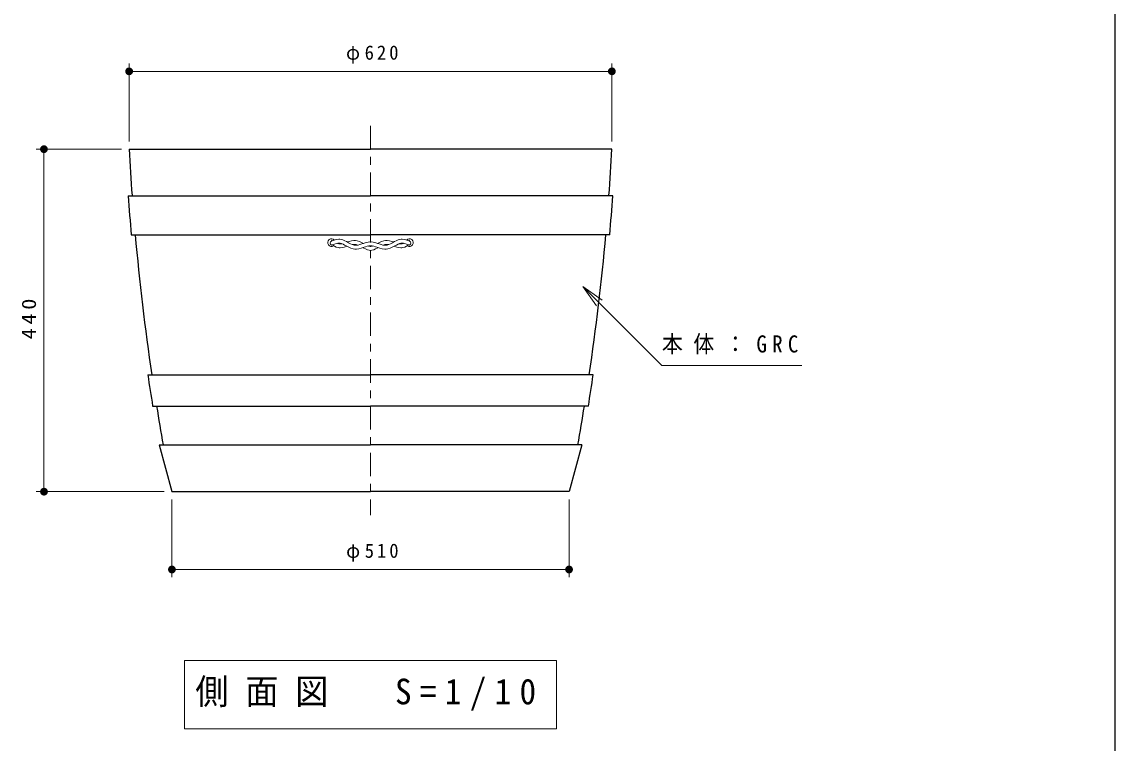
# Model space of a CAD drawing. Units: millimetres on the paper. Extents: x -365 to 12, y -47 to 257.
# Drawn here: x -140.4 to 0, y 43 to 135.7 of the extents above; entities that cross this region are included whole.
import ezdxf

# ---------------------------------------------------------------- set-up
doc = ezdxf.new("R2010")
doc.units = ezdxf.units.MM
doc.linetypes.add('USER2', pattern=[6, 3, -1, 1, -1])
doc.layers.add('LY_1', color=7, linetype='Continuous', lineweight=13)
doc.layers.add('LY_2', color=7, linetype='Continuous', lineweight=13)
doc.styles.add('ＭＳ ゴシック', font='')
doc.styles.get('ＭＳ ゴシック').set_extended_font_data('MS Gothic')

# ---------------------------------------------------------------- blocks, each defined once
blk = doc.blocks.new('filled_dot')
at = {"color": 0, "linetype": 'Continuous', "lineweight": -2, "const_width": 1.25}
blk.add_lwpolyline([(-0.625, 0, 1), (0.625, 0, 1)], format="xyb", close=True, dxfattribs=at)

msp = doc.modelspace()

# ---------------------------------------------------------------- linework, layer by layer
at = {"layer": 'LY_1'}
for p, q in [((-126.637, 120.305), (-126.637, 130.305)), ((-126.637, 129.305), (-64.637, 129.305)), ((-64.637, 120.305), (-64.637, 130.305)), ((-127.637, 119.305), (-138.575, 119.305)), ((-137.575, 75.305), (-137.575, 119.305)), ((-100.526, 107.545), (-100.637, 107.603)), ((-100.58, 107.526), (-100.637, 107.507)), ((-100.566, 107.002), (-100.637, 106.98)), ((-100.436, 107.576), (-100.58, 107.526)), ((-100.49, 106.953), (-100.569, 106.997)), ((-100.416, 107.054), (-100.566, 107.002)), ((-100.259, 106.832), (-100.49, 106.953)), ((-100.187, 107.655), (-100.436, 107.576)), ((-100.278, 107.102), (-100.416, 107.054)), ((-100.053, 107.173), (-100.278, 107.102)), ((-100.027, 106.731), (-100.259, 106.832)), ((-99.941, 107.715), (-100.187, 107.655)), ((-99.854, 107.221), (-100.053, 107.173)), ((-99.792, 106.662), (-100.027, 106.731)), ((-99.697, 107.742), (-99.941, 107.715)), ((-99.856, 107.202), (-99.884, 107.214)), ((-99.684, 107.151), (-99.856, 107.202)), ((-99.676, 107.241), (-99.854, 107.221)), ((-99.558, 107.738), (-99.697, 107.742)), ((-99.61, 107.14), (-99.684, 107.151)), ((-99.601, 107.239), (-99.676, 107.241)), ((-99.535, 107.138), (-99.61, 107.14)), ((-99.527, 107.228), (-99.601, 107.239)), ((-99.419, 107.718), (-99.558, 107.738)), ((-99.357, 107.158), (-99.535, 107.138)), ((-99.355, 107.178), (-99.527, 107.228)), ((-99.184, 107.648), (-99.419, 107.718)), ((-99.327, 107.165), (-99.357, 107.158)), ((-99.168, 107.096), (-99.355, 107.178)), ((-99.024, 106.724), (-99.27, 106.665)), ((-98.952, 107.547), (-99.184, 107.648)), ((-98.959, 106.986), (-99.168, 107.096)), ((-98.776, 106.803), (-99.024, 106.724)), ((-98.831, 106.915), (-98.959, 106.986)), ((-98.721, 107.426), (-98.952, 107.547)), ((-98.692, 106.838), (-98.831, 106.915)), ((-98.685, 106.834), (-98.776, 106.803)), ((-98.588, 107.352), (-98.721, 107.426)), ((-98.44, 106.706), (-98.692, 106.838)), ((-98.373, 107.464), (-98.637, 107.38)), ((-98.454, 107.278), (-98.588, 107.352)), ((-98.223, 107.157), (-98.454, 107.278)), ((-98.079, 107.535), (-98.373, 107.464)), ((-97.991, 107.056), (-98.223, 107.157)), ((-97.769, 107.569), (-98.079, 107.535)), ((-97.756, 106.987), (-97.991, 107.056)), ((-97.748, 107.069), (-97.956, 107.045)), ((-97.565, 107.564), (-97.769, 107.569)), ((-97.617, 106.966), (-97.756, 106.987)), ((-97.609, 107.065), (-97.748, 107.069)), ((-97.478, 106.962), (-97.617, 106.966)), ((-97.471, 107.044), (-97.609, 107.065)), ((-97.363, 107.534), (-97.565, 107.564)), ((-97.234, 106.989), (-97.478, 106.962)), ((-97.27, 106.985), (-97.471, 107.044)), ((-97.064, 107.446), (-97.363, 107.534)), ((-96.988, 107.049), (-97.234, 106.989)), ((-96.787, 107.325), (-97.064, 107.446)), ((-96.739, 107.128), (-96.988, 107.049)), ((-96.541, 107.196), (-96.787, 107.325)), ((-96.595, 107.178), (-96.739, 107.128)), ((-96.451, 107.228), (-96.595, 107.178)), ((-96.203, 107.307), (-96.451, 107.228)), ((-96.293, 106.753), (-96.432, 106.705)), ((-96.068, 106.825), (-96.293, 106.753)), ((-95.956, 107.366), (-96.203, 107.307)), ((-95.87, 106.873), (-96.068, 106.825)), ((-95.712, 107.393), (-95.956, 107.366)), ((-95.871, 106.853), (-95.899, 106.865)), ((-95.699, 106.803), (-95.871, 106.853)), ((-95.691, 106.893), (-95.87, 106.873)), ((-95.637, 107.391), (-95.712, 107.393)), ((-95.637, 106.793), (-95.699, 106.803)), ((-95.637, 106.891), (-95.691, 106.893)), ((-95.637, 107.391), (-95.561, 107.393)), ((-95.637, 106.891), (-95.582, 106.893)), ((-95.637, 106.793), (-95.574, 106.803)), ((-95.582, 106.893), (-95.404, 106.873)), ((-95.574, 106.803), (-95.402, 106.853)), ((-95.561, 107.393), (-95.317, 107.366)), ((-95.404, 106.873), (-95.205, 106.825)), ((-95.402, 106.853), (-95.374, 106.865)), ((-95.317, 107.366), (-95.071, 107.307)), ((-95.205, 106.825), (-94.98, 106.753)), ((-95.071, 107.307), (-94.823, 107.228)), ((-94.98, 106.753), (-94.842, 106.705)), ((-94.823, 107.228), (-94.678, 107.178)), ((-94.732, 107.196), (-94.487, 107.325)), ((-94.678, 107.178), (-94.534, 107.128)), ((-94.534, 107.128), (-94.286, 107.049)), ((-94.487, 107.325), (-94.209, 107.446)), ((-94.286, 107.049), (-94.039, 106.989)), ((-94.209, 107.446), (-93.91, 107.534)), ((-94.039, 106.989), (-93.795, 106.962)), ((-94.003, 106.985), (-93.803, 107.044)), ((-93.91, 107.534), (-93.708, 107.564)), ((-93.803, 107.044), (-93.665, 107.065)), ((-93.795, 106.962), (-93.656, 106.966)), ((-93.708, 107.564), (-93.504, 107.569)), ((-93.665, 107.065), (-93.525, 107.069)), ((-93.656, 106.966), (-93.518, 106.987)), ((-93.525, 107.069), (-93.317, 107.045)), ((-93.518, 106.987), (-93.282, 107.056)), ((-93.504, 107.569), (-93.195, 107.535)), ((-93.282, 107.056), (-93.05, 107.157)), ((-93.195, 107.535), (-92.9, 107.464)), ((-93.05, 107.157), (-92.819, 107.278)), ((-92.9, 107.464), (-92.636, 107.38)), ((-92.834, 106.706), (-92.581, 106.838)), ((-92.819, 107.278), (-92.686, 107.352)), ((-92.686, 107.352), (-92.552, 107.426)), ((-92.588, 106.834), (-92.498, 106.803)), ((-92.581, 106.838), (-92.443, 106.915)), ((-92.552, 107.426), (-92.322, 107.547)), ((-92.498, 106.803), (-92.25, 106.724)), ((-92.443, 106.915), (-92.315, 106.986)), ((-92.322, 107.547), (-92.089, 107.648)), ((-92.315, 106.986), (-92.105, 107.096)), ((-92.25, 106.724), (-92.003, 106.665)), ((-92.105, 107.096), (-91.918, 107.178)), ((-92.089, 107.648), (-91.854, 107.718)), ((-91.946, 107.165), (-91.917, 107.158)), ((-91.918, 107.178), (-91.746, 107.228)), ((-91.917, 107.158), (-91.738, 107.138)), ((-91.854, 107.718), (-91.716, 107.738)), ((-91.746, 107.228), (-91.672, 107.239)), ((-91.738, 107.138), (-91.663, 107.14)), ((-91.716, 107.738), (-91.576, 107.742)), ((-91.672, 107.239), (-91.597, 107.241)), ((-91.663, 107.14), (-91.589, 107.151)), ((-91.597, 107.241), (-91.419, 107.221)), ((-91.589, 107.151), (-91.417, 107.202)), ((-91.576, 107.742), (-91.332, 107.715)), ((-91.482, 106.662), (-91.246, 106.731)), ((-91.419, 107.221), (-91.22, 107.173)), ((-91.417, 107.202), (-91.389, 107.214)), ((-91.332, 107.715), (-91.086, 107.655)), ((-91.246, 106.731), (-91.014, 106.832)), ((-91.22, 107.173), (-90.996, 107.102)), ((-91.086, 107.655), (-90.838, 107.576)), ((-91.014, 106.832), (-90.783, 106.953)), ((-90.996, 107.102), (-90.857, 107.054)), ((-90.857, 107.054), (-90.707, 107.002)), ((-90.838, 107.576), (-90.693, 107.526)), ((-90.783, 106.953), (-90.704, 106.997)), ((-90.747, 107.545), (-90.637, 107.603)), ((-90.707, 107.002), (-90.637, 106.98)), ((-90.693, 107.526), (-90.637, 107.507)), ((-99.654, 106.641), (-99.792, 106.662)), ((-99.514, 106.638), (-99.654, 106.641)), ((-99.27, 106.665), (-99.514, 106.638)), ((-98.162, 106.585), (-98.44, 106.706)), ((-97.863, 106.497), (-98.162, 106.585)), ((-97.661, 106.467), (-97.863, 106.497)), ((-97.457, 106.461), (-97.661, 106.467)), ((-97.148, 106.496), (-97.457, 106.461)), ((-96.853, 106.567), (-97.148, 106.496)), ((-96.582, 106.653), (-96.853, 106.567)), ((-96.505, 106.605), (-96.589, 106.651)), ((-96.432, 106.705), (-96.582, 106.653)), ((-96.275, 106.484), (-96.505, 106.605)), ((-96.042, 106.382), (-96.275, 106.484)), ((-95.807, 106.313), (-96.042, 106.382)), ((-95.669, 106.293), (-95.807, 106.313)), ((-95.637, 106.292), (-95.669, 106.293)), ((-95.637, 106.292), (-95.605, 106.293)), ((-95.605, 106.293), (-95.466, 106.313)), ((-95.466, 106.313), (-95.231, 106.382)), ((-95.231, 106.382), (-94.999, 106.484)), ((-94.999, 106.484), (-94.768, 106.605)), ((-94.842, 106.705), (-94.692, 106.653)), ((-94.768, 106.605), (-94.684, 106.651)), ((-94.692, 106.653), (-94.42, 106.567)), ((-94.42, 106.567), (-94.126, 106.496)), ((-94.126, 106.496), (-93.816, 106.461)), ((-93.816, 106.461), (-93.612, 106.467)), ((-93.612, 106.467), (-93.41, 106.497)), ((-93.41, 106.497), (-93.111, 106.585)), ((-93.111, 106.585), (-92.834, 106.706)), ((-92.003, 106.665), (-91.759, 106.638)), ((-91.759, 106.638), (-91.62, 106.641)), ((-91.62, 106.641), (-91.482, 106.662)), ((-66.606, 99.189), (-68.374, 101.664)), ((-68.374, 101.664), (-65.899, 99.896)), ((-68.374, 101.664), (-66.252, 99.543)), ((-122.137, 75.305), (-138.575, 75.305)), ((-121.137, 74.305), (-121.137, 64.305)), ((-70.137, 74.305), (-70.137, 64.305)), ((-70.137, 65.305), (-121.137, 65.305)), ((-119.537, 53.627), (-119.537, 44.827)), ((-71.737, 53.627), (-119.537, 53.627)), ((-71.737, 44.827), (-71.737, 53.627)), ((-119.537, 44.827), (-71.737, 44.827))]:
    msp.add_line(p, q, dxfattribs=at)
at = {"layer": 'LY_1', "linetype": 'USER2'}
msp.add_line((-95.637, 122.305), (-95.637, 72.305), dxfattribs=at)
at = {"layer": 'LY_1', "color": 3, "lineweight": 25}
for p, q in [((-126.637, 119.305), (-95.637, 119.305)), ((-64.637, 119.305), (-95.637, 119.305)), ((-126.763, 113.305), (-95.637, 113.305)), ((-64.511, 113.305), (-95.637, 113.305)), ((-126.361, 108.305), (-95.637, 108.305)), ((-64.912, 108.305), (-95.637, 108.305)), ((-124.238, 90.305), (-95.637, 90.305)), ((-67.035, 90.305), (-95.637, 90.305)), ((-123.621, 86.305), (-95.637, 86.305)), ((-67.652, 86.305), (-95.637, 86.305)), ((-122.774, 81.305), (-95.637, 81.305)), ((-122.774, 81.305), (-121.137, 75.305)), ((-68.499, 81.305), (-95.637, 81.305)), ((-68.499, 81.305), (-70.137, 75.305)), ((-121.137, 75.305), (-95.637, 75.305)), ((-70.137, 75.305), (-95.637, 75.305))]:
    msp.add_line(p, q, dxfattribs=at)
at = {"layer": 'LY_1'}
msp.add_lwpolyline([(-68.374, 101.664), (-58.223, 91.513), (-40.223, 91.513)], dxfattribs=at)
at = {"layer": 'LY_1', "color": 3, "lineweight": 25}
for centre, radius, start, end in [((182.932, 135.657), 310, 183.02373, 184.12819), ((-374.205, 135.657), 310, 355.87181, 356.97627), ((182.932, 135.657), 310.5, 184.12819, 185.0538), ((-374.205, 135.657), 310.5, 354.9462, 355.87181), ((182.932, 135.657), 310, 185.06198, 188.41243), ((-374.205, 135.657), 310, 351.58757, 354.93802), ((182.932, 135.657), 310.5, 188.39879, 189.14565), ((-374.205, 135.657), 310.5, 350.85435, 351.60121), ((182.932, 135.657), 310, 189.16052, 190.09787), ((-374.205, 135.657), 310, 349.90213, 350.83948)]:
    msp.add_arc(centre, radius, start, end, dxfattribs=at)
at = {"layer": 'LY_1'}
for centre, radius, start, end in [((-100.637, 107.304), 0.5, 41.00987, 303.25911), ((-100.546, 107.243), 0.279, 109.01549, 250.98534), ((-90.637, 107.304), 0.5, 236.74089, 138.99013), ((-90.728, 107.243), 0.279, 289.01466, 70.98451)]:
    msp.add_arc(centre, radius, start, end, dxfattribs=at)
at = {"layer": 'LY_2', "color": 20, "lineweight": 25}
msp.add_line((0, 0), (0, 257), dxfattribs=at)

# ---------------------------------------------------------------- block references
at = {"layer": 'LY_1', "xscale": 0.4, "yscale": 0.4}
for p in [(-126.637, 129.305), (-121.137, 65.305)]:
    msp.add_blockref('filled_dot', p, dxfattribs=at)
for p, rotation in [((-64.637, 129.305), 180), ((-137.575, 119.305), 270), ((-137.575, 75.305), 90), ((-70.137, 65.305), 180)]:
    msp.add_blockref('filled_dot', p, dxfattribs=dict(at, rotation=rotation))

# ---------------------------------------------------------------- texts
at = {"layer": 'LY_1', "style": 'ＭＳ ゴシック'}
for s, insert, char_height, attachment_point in [('\\T1.33;\\W0.95;φ620', (-95.218, 130.305), 1.833, 8), ('\\T1.5;\\W0.9;本体：GRC', (-58.223, 94.163), 2.199, 4), ('\\T1.33;\\W0.95;φ510', (-95.206, 66.305), 1.833, 8), ('\\T1.5;\\W0.95;側面図\u3000S=1/10', (-118.137, 49.227), 3.299, 4)]:
    msp.add_mtext(s, dxfattribs=dict(at, insert=insert, char_height=char_height, attachment_point=attachment_point))
at = {"layer": 'LY_1', "insert": (-138.575, 97.72), "char_height": 1.833, "attachment_point": 8, "rotation": 90, "style": 'ＭＳ ゴシック'}
msp.add_mtext('\\T1.33;\\W1.15;440', dxfattribs=at)

doc.saveas('drawing.dxf')
